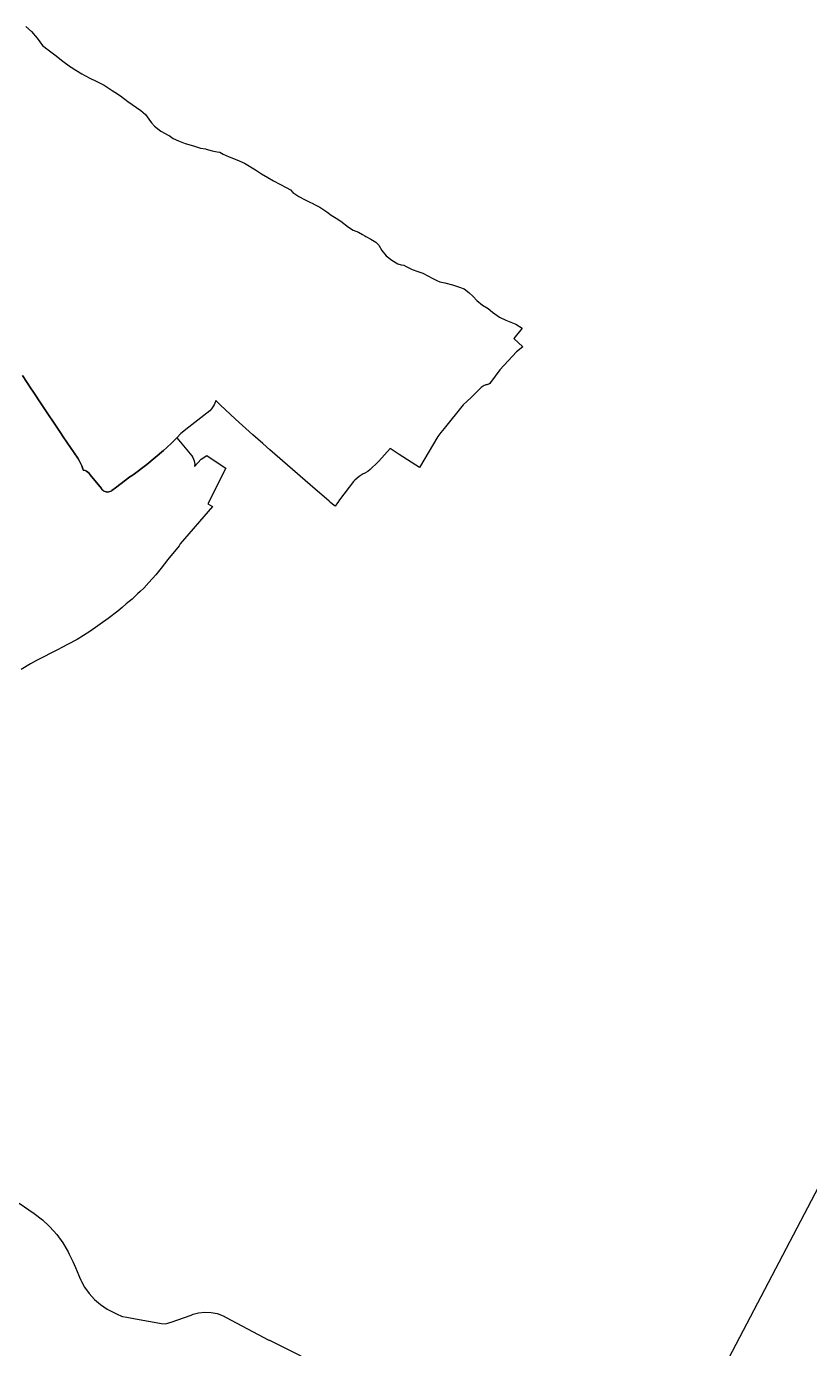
# Model space of a CAD drawing. Header units: inches. Extents: x 280195 to 293923, y 9098893 to 9120289.
# Drawn here: x 289021 to 289662, y 9115232 to 9116315 of the extents above; entities that cross this region are included whole.
import ezdxf

# ---------------------------------------------------------------- set-up
doc = ezdxf.new("R2010")
doc.units = ezdxf.units.IN
doc.header["$MEASUREMENT"] = 0
doc.layers.add('CIS', color=7, linetype='Continuous')

msp = doc.modelspace()

# ---------------------------------------------------------------- linework, layer by layer
at = {"layer": 'CIS'}
for points in [[(289020.5292, 9116315.0007), (289025.3135, 9116310.7683), (289029.9139, 9116305.3706), (289034.2074, 9116299.4208), (289038.8079, 9116295.8632), (289044.451, 9116291.6923), (289050.8301, 9116286.6626), (289057.148, 9116282.0622), (289057.5822, 9116281.7809), (289061.5029, 9116279.2407), (289066.4099, 9116276.1738), (289072.421, 9116273.0456), (289078.8615, 9116269.856), (289084.7499, 9116267.0345), (289091.2517, 9116262.5568), (289093.3577, 9116261.2166), (289097.9989, 9116258.2631), (289104.0713, 9116253.5401), (289114.6213, 9116246.3023), (289118.6084, 9116242.99), (289121.3686, 9116239.1257), (289123.3928, 9116236.1202), (289125.9076, 9116233.36), (289131.1213, 9116229.373), (289137.6845, 9116225.6928), (289137.8549, 9116225.5811), (289141.2421, 9116223.3619), (289145.5971, 9116221.3991), (289150.9334, 9116219.0683), (289157.8033, 9116217.1668), (289163.6917, 9116215.4493), (289167.74, 9116214.7133), (289168.3176, 9116214.5492), (289173.1377, 9116213.1798), (289177.186, 9116212.3824), (289179.5169, 9116211.9531), (289180.7587, 9116211.2632), (289182.277, 9116210.4196), (289187.1841, 9116208.2115), (289193.3792, 9116205.8806), (289199.697, 9116202.9364), (289208.591, 9116197.6614), (289213.6821, 9116194.4105), (289218.7731, 9116191.2208), (289223.4348, 9116188.4607), (289228.4645, 9116185.8232), (289233.8008, 9116183.0016), (289237.2971, 9116181.2227), (289239.1986, 9116179.0761), (289244.167, 9116175.7637), (289248.706, 9116173.2489), (289253.797, 9116170.8568), (289255.09, 9116170.1784), (289257.5386, 9116168.8939), (289261.4029, 9116166.9924), (289263.7951, 9116165.275), (289266.9846, 9116163.0668), (289270.6649, 9116160.4293), (289274.7132, 9116158.0984), (289278.4548, 9116155.5836), (289284.7726, 9116150.5539), (289288.5142, 9116148.1617), (289292.9305, 9116146.4443), (289296.183, 9116144.5693), (289298.1443, 9116143.4387), (289299.0697, 9116142.9413), (289303.0513, 9116140.8012), (289307.2223, 9116138.409), (289309.6758, 9116135.7715), (289312.1293, 9116131.5392), (289315.7483, 9116127.1228), (289320.1646, 9116123.6879), (289325.1943, 9116120.621), (289327.8318, 9116119.701), (289330.224, 9116119.6396), (289332.1253, 9116118.5355), (289336.8484, 9116116.082), (289341.5715, 9116114.3646), (289342.4144, 9116114.0534), (289345.5584, 9116112.8925), (289349.7294, 9116110.6843), (289353.7777, 9116108.4761), (289357.0899, 9116106.8814), (289359.6661, 9116105.9613), (289363.6531, 9116105.0412), (289369.9095, 9116103.4464), (289374.9392, 9116101.913), (289379.4782, 9116100.1342), (289383.2199, 9116097.2513), (289386.8388, 9116093.8164), (289389.967, 9116090.6268), (289394.3833, 9116086.8239), (289399.045, 9116083.941), (289402.7866, 9116080.9354), (289408.4297, 9116076.8871), (289413.5207, 9116074.5563), (289417.5691, 9116072.9002), (289421.8014, 9116071.2441), (289426.9129, 9116068.0051), (289420.113, 9116059.3392), (289427.6536, 9116052.5923), (289422.4245, 9116048.5722), (289408.7183, 9116033.6875), (289401.1835, 9116023.4645), (289401.0833, 9116023.3412), (289400.4447, 9116022.7027), (289399.7049, 9116022.1847), (289398.8864, 9116021.8032), (289398.615, 9116021.7304), (289398.014, 9116021.5693), (289397.1367, 9116021.4906), (289396.5676, 9116021.2947), (289395.9379, 9116021.0324), (289393.5071, 9116019.4703), (289392.3363, 9116018.273), (289385.2152, 9116011.1693), (289378.6059, 9116005.078), (289363.0695, 9115985.8221), (289360.4959, 9115982.6323), (289357.9751, 9115979.3292), (289343.0242, 9115953.7736), (289326.161, 9115964.5522), (289318.7676, 9115969.2671), (289309.6262, 9115959.1639), (289309.0434, 9115958.5196), (289308.846, 9115958.3015), (289302.5322, 9115952.1426), (289300.672, 9115950.6119), (289297.6222, 9115949.0112), (289296.6694, 9115948.6878), (289293.4043, 9115946.6077), (289289.8591, 9115943.4874), (289288.8523, 9115942.3788), (289277.4274, 9115927.3574), (289275.9469, 9115925.3193), (289275.7047, 9115924.9859), (289273.9274, 9115922.2853), (289271.7908, 9115923.8992), (289270.0782, 9115925.3193), (289268.8392, 9115926.3468), (289253.4991, 9115939.7747), (289220.3375, 9115968.4158), (289214.6186, 9115973.482), (289206.5449, 9115980.6342), (289192.2635, 9115993.2857), (289179.8057, 9116005.1179), (289176.1049, 9116008.6328), (289175.7894, 9116008.009), (289174.7109, 9116005.1178), (289174.702, 9116005.0939), (289172.6798, 9116001.8755), (289171.1761, 9116000.2255), (289154.1335, 9115986.8816), (289147.5541, 9115981.5917), (289144.2701, 9115978.1622), (289140.5467, 9115974.2738), (289135.7259, 9115970.0594), (289133.1852, 9115967.8384), (289119.6164, 9115956.3776), (289108.3558, 9115947.9695), (289105.8526, 9115946.1004), (289094.0717, 9115937.2576), (289090.9952, 9115934.9484), (289090.4032, 9115934.5574), (289089.4706, 9115934.1225), (289088.4767, 9115933.8562), (289087.4517, 9115933.7664), (289086.6478, 9115933.8369), (289086.4267, 9115933.8561), (289085.4328, 9115934.1225), (289084.5003, 9115934.5574), (289083.6574, 9115935.1475), (289082.9297, 9115935.8751), (289082.4494, 9115936.5353), (289073.3092, 9115947.9695), (289072.5425, 9115948.9286), (289072.4253, 9115949.0718), (289071.4653, 9115950.0317), (289070.3532, 9115950.8104), (289069.1228, 9115951.3842), (289067.8114, 9115951.7356), (289067.4233, 9115951.794), (289067.1519, 9115952.7323), (289066.4021, 9115955.3245), (289064.3955, 9115959.6276), (289063.2671, 9115961.4177), (289051.2473, 9115978.9378), (289048.6732, 9115982.8022), (289033.8091, 9116005.1178), (289026.311, 9116016.3751), (289025.0243, 9116018.3488), (289017.8976, 9116029.2807)], [(289017.8976, 9116029.2807), (289025.0243, 9116018.3488), (289026.311, 9116016.3751), (289033.8091, 9116005.1178), (289048.6732, 9115982.8022), (289051.2473, 9115978.9378), (289063.2671, 9115961.4177), (289064.3955, 9115959.6276), (289066.4021, 9115955.3245), (289067.1519, 9115952.7323), (289067.4233, 9115951.794), (289067.8114, 9115951.7356), (289069.1228, 9115951.3842), (289070.3532, 9115950.8104), (289071.4653, 9115950.0317), (289072.4253, 9115949.0718), (289072.5425, 9115948.9286), (289073.3092, 9115947.9695), (289082.4494, 9115936.5353), (289082.9297, 9115935.8751), (289083.6574, 9115935.1475), (289084.5003, 9115934.5574), (289085.4328, 9115934.1225), (289086.4267, 9115933.8561), (289086.6478, 9115933.8369), (289087.4517, 9115933.7664), (289088.4767, 9115933.8562), (289089.4706, 9115934.1225), (289090.4032, 9115934.5574), (289090.9952, 9115934.9484), (289094.0717, 9115937.2576), (289105.8526, 9115946.1004), (289108.3558, 9115947.9695), (289119.6164, 9115956.3776), (289133.1852, 9115967.8384), (289135.7259, 9115970.0594), (289140.5467, 9115974.2738), (289144.2701, 9115978.1622), (289145.4773, 9115976.4807), (289156.4124, 9115963.3455), (289157.3349, 9115962.054), (289158.5004, 9115959.3708), (289158.8988, 9115956.4727), (289158.739, 9115954.6273), (289164.0363, 9115960.6695), (289168.7988, 9115963.5799), (289172.2383, 9115961.1987), (289184.4093, 9115953.2611), (289169.6095, 9115923.9732), (289173.5614, 9115921.7757), (289146.9287, 9115891.4307), (289146.0556, 9115889.6053), (289136.8479, 9115878.4141), (289131.5296, 9115871.5089), (289127.0445, 9115866.0075), (289121.4091, 9115859.6432), (289117.2526, 9115855.1204), (289114.1707, 9115852.2113), (289112.122, 9115850.2777), (289107.6434, 9115846.0236), (289102.8747, 9115842.1422), (289099.5409, 9115839.2849), (289095.8896, 9115836.1895), (289087.8726, 9115830.3162), (289072.9895, 9115819.5616), (289062.5119, 9115813.0533), (289054.8124, 9115808.9261), (289050.178, 9115806.501), (289047.1526, 9115804.9179), (289029.3904, 9115795.727), (289024.451, 9115793.1713), (289016.8309, 9115788.4884)], [(289578.7907, 9115191.2463), (289678.7088, 9115381.8678)], [(289015.2685, 9115351.4295), (289027.5197, 9115342.9591), (289034.1663, 9115337.8762), (289039.7299, 9115332.7021), (289040.3428, 9115332.132), (289045.9361, 9115325.8183), (289050.8941, 9115318.9944), (289055.1702, 9115311.7239), (289056.2033, 9115309.6914), (289059.0377, 9115303.7519), (289061.2587, 9115298.6491), (289064.0525, 9115292.2304), (289064.5961, 9115290.8893), (289065.6175, 9115288.5189), (289066.2435, 9115287.353), (289068.7034, 9115282.772), (289072.4723, 9115277.4481), (289076.8667, 9115272.6276), (289081.8203, 9115268.3837), (289087.2578, 9115264.7806), (289092.1715, 9115262.2752), (289095.3786, 9115260.6263), (289098.9286, 9115258.8011), (289099.6315, 9115258.6707), (289103.2102, 9115258.0071), (289110.3593, 9115256.6815), (289131.571, 9115252.9134), (289131.571, 9115252.9134), (289134.6155, 9115252.7413), (289136.8502, 9115253.1675), (289137.7691, 9115253.3429), (289138.6041, 9115253.687), (289139.5845, 9115254.091), (289155.9819, 9115259.8364), (289157.1809, 9115260.2565), (289157.7323, 9115260.4497), (289161.9273, 9115261.6071), (289167.0571, 9115262.2299), (289172.2204, 9115262.0219), (289177.2835, 9115260.9882), (289182.1152, 9115259.1558), (289184.5459, 9115257.8721), (289219.5366, 9115239.4028), (289220.0166, 9115239.1494), (289245.6653, 9115226.4916)]]:
    msp.add_lwpolyline(points, dxfattribs=at)

doc.saveas('drawing.dxf')
